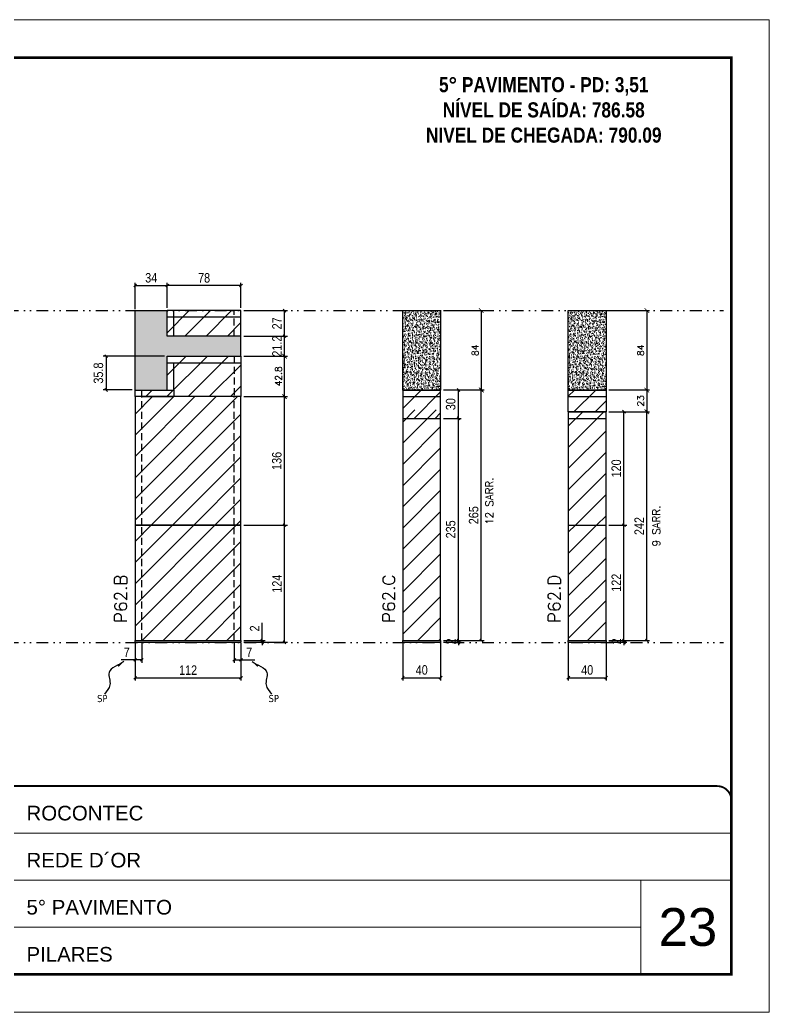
# Model space of a CAD drawing. Extents: x 28748 to 35002, y 14885 to 43501.
# Drawn here: x 32624 to 33417, y 36708 to 37758 of the extents above; entities that cross this region are included whole.
import ezdxf

# ---------------------------------------------------------------- set-up
doc = ezdxf.new("R2010")
doc.units = 0
for name, pattern in [('CONTINUO', [0]), ('DASHED', [0.75, 0.5, -0.25]), ('DIVIDE2', [0.625, 0.25, -0.125, 0, -0.125, 0, -0.125]), ('HIDDEN', [0.375, 0.25, -0.125])]:
    doc.linetypes.add(name, pattern=pattern)
for name, color, linetype, lineweight in [('CARIMBO', 255, 'Continuous', 9), ('Folhas', 255, 'Continuous', 9), ('Hachura', 251, 'Continuous', 9), ('SARRAFO DE PRESSAO', 251, 'DASHED', 9), ('Texto Seção', 7, 'Continuous', 15)]:
    doc.layers.add(name, color=color, linetype=linetype, lineweight=lineweight)
for name, color, linetype in [('COTA', 241, 'Continuous'), ('NOMENCLATURA', 7, 'Continuous'), ('Nível', 160, 'Continuous'), ('Painéis', 200, 'Continuous'), ('SARR_2.2x7', 40, 'Continuous'), ('Sarrafo de Pressão', 42, 'HIDDEN'), ('texto', 7, 'Continuous')]:
    doc.layers.add(name, color=color, linetype=linetype)
doc.styles.add('ARIAL', font='arial.ttf')
doc.styles.add('COTA TECNICA', font='techl___.ttf', dxfattribs={"height": 10})
doc.styles.add('COTA TECNICA-50', font='techl___.ttf', dxfattribs={"height": 10})
doc.styles.add('REGUA-120', font='ROMANS.shx', dxfattribs={"height": 15})
doc.styles.add('ROMANC', font='techb___.ttf', dxfattribs={"height": 2.5})
doc.styles.add('ROMANS', font='romans.shx')
doc.styles.get("Standard").update_dxf_attribs({"font": 'arial.ttf'})
doc.dimstyles.new('COTA PAINEL-50', dxfattribs={"dimtxt": 10, "dimasz": 3, "dimexe": 3, "dimexo": 3, "dimgap": 3, "dimtad": 1, "dimdec": 1, "dimzin": 12, "dimdsep": 46, "dimtxsty": 'COTA TECNICA-50', "dimblk1": 'OBLIQUE', "dimblk2": 'OBLIQUE', "dimsah": 1, "dimcen": 0.9, "dimclrd": 4, "dimclre": 4, "dimclrt": 240, "dimadec": 1, "dimazin": 3, "dimtfac": 1, "dimtdec": 1, "dimtmove": 0, "dimatfit": 3, "dimfxl": 1, "dimtolj": 1, "dimtzin": 12, "dimarcsym": 0})
doc.dimstyles.new('Cota Paínel', dxfattribs={"dimtxt": 7, "dimasz": 5, "dimexe": 3, "dimexo": 3, "dimgap": 3, "dimtad": 1, "dimdec": 1, "dimzin": 12, "dimdsep": 46, "dimtxsty": 'ROMANS', "dimblk": 'ARCHTICK', "dimcen": 0, "dimclrd": 4, "dimclre": 4, "dimclrt": 1, "dimadec": 1, "dimazin": 3, "dimtfac": 1, "dimtdec": 1, "dimtmove": 0, "dimatfit": 3, "dimldrblk": 'OBLIQUE', "dimfxl": 1, "dimtolj": 1, "dimtzin": 12, "dimarcsym": 0})
doc.dimstyles.new('PAINEL', dxfattribs={"dimtxt": 10, "dimasz": 3, "dimexe": 3, "dimexo": 3, "dimgap": 3, "dimtad": 1, "dimdec": 1, "dimzin": 12, "dimdsep": 46, "dimtxsty": 'COTA TECNICA', "dimblk1": 'OBLIQUE', "dimblk2": 'OBLIQUE', "dimsah": 1, "dimcen": 0.9, "dimclrd": 4, "dimclre": 4, "dimclrt": 240, "dimadec": 1, "dimazin": 3, "dimtfac": 1, "dimtdec": 1, "dimtmove": 0, "dimatfit": 3, "dimfxl": 1, "dimtolj": 1, "dimtzin": 12, "dimarcsym": 0})
doc.dimstyles.get("Standard").update_dxf_attribs({"dimtxt": 0.18, "dimasz": 0.18, "dimexe": 0.18, "dimexo": 0.0625, "dimgap": 0.09, "dimtad": 0, "dimtih": 1, "dimtoh": 1, "dimdec": 4, "dimzin": 0, "dimdsep": 46, "dimtxsty": 'Standard', "dimcen": 0.09, "dimadec": 0, "dimazin": 0, "dimtfac": 1, "dimtdec": 4, "dimtofl": 0, "dimtmove": 0, "dimatfit": 3, "dimfxl": 1, "dimtolj": 1, "dimtzin": 0, "dimarcsym": 0})
pattern_1 = [(45, (-100281.091, 8260.539), (-11.2253202, 11.2253202), [])]

# ---------------------------------------------------------------- blocks, each defined once
blk = doc.blocks.new('9999999999')
at = {"color": 30, "linetype": 'CONTINUO'}
for p, q in [((98564.6, 34379.6), (99584, 34379.6)), ((98564.6, 34329.8), (99488, 34329.8)), ((99584, 34329.8), (99488, 34329.8)), ((99488, 34329.8), (99488, 34230.2)), ((98564.6, 34280), (99488, 34280))]:
    blk.add_line(p, q, dxfattribs=at)
at = {"color": 30, "linetype": 'CONTINUO', "const_width": 2}
blk.add_lwpolyline([(99584, 34230.2), (99584, 34414.4, 0.414214), (99569, 34429.4), (98229, 34429.4, 0.414214), (98214, 34414.4), (98214, 34245.2, 0.414214), (98229, 34230.2), (99584, 34230.2)], format="xyb", dxfattribs=at)
at = {"layer": 'Folhas'}
blk.add_lwpolyline([(98139, 34190.2), (99624, 34190.2), (99624, 35240.2), (98139, 35240.2)], close=True, dxfattribs=at)
at = {"layer": 'Folhas', "color": 30, "const_width": 3}
blk.add_lwpolyline([(98214, 34230.2), (99584, 34230.2), (99584, 35200.2), (98214, 35200.2)], close=True, dxfattribs=at)
at = {"color": 7, "linetype": 'Continuous', "ltscale": 5, "style": 'ARIAL'}
for s, height, p in [('ROCONTEC', 15.48, (98837.7, 34393.1)), ('REDE D´OR', 15.48, (98837.7, 34343.3)), ('5° PAVIMENTO', 15.483, (98837.7, 34293.5)), ('PILARES', 15.48, (98837.7, 34243.7))]:
    blk.add_text(s, height=height, dxfattribs=at).set_placement(p)
blk = doc.blocks.new('_Oblique')
at = {"color": 0, "linetype": 'ByBlock', "lineweight": -2}
blk.add_line((-0.5, -0.5), (0.5, 0.5), dxfattribs=at)
blk = doc.blocks.new('*D488')
at = {"layer": 'COTA', "color": 4, "lineweight": -2, "transparency": 16777216}
for p, q in [((33029, 37098.2), (33029, 37058.8)), ((33069, 37098.2), (33069, 37058.8)), ((33029, 37061.8), (33069, 37061.8))]:
    blk.add_line(p, q, dxfattribs=at)
at = {"layer": 'Defpoints', "color": 0, "transparency": 16777216}
for p in [(33029, 37101.2), (33069, 37101.2), (33069, 37061.8)]:
    blk.add_point(p, dxfattribs=at)
at = {"layer": 'COTA', "color": 4, "lineweight": -2, "transparency": 16777216, "xscale": 3, "yscale": 3, "zscale": 3, "rotation": 180}
blk.add_blockref('_Oblique', (33029, 37061.8), dxfattribs=at)
at = {"layer": 'COTA', "color": 4, "lineweight": -2, "transparency": 16777216, "xscale": 3, "yscale": 3, "zscale": 3}
blk.add_blockref('_Oblique', (33069, 37061.8), dxfattribs=at)
at = {"layer": 'COTA', "color": 240, "transparency": 16777216, "insert": (33049, 37069.9), "char_height": 10, "attachment_point": 5, "style": 'COTA TECNICA'}
blk.add_mtext('\\A1;40', dxfattribs=at)
blk = doc.blocks.new('*D489')
at = {"layer": 'COTA', "color": 4, "lineweight": -2, "transparency": 16777216}
for p, q in [((33072, 37101.2), (33090.9, 37101.2)), ((33072, 37099.2), (33090.9, 37099.2)), ((33087.9, 37101.2), (33087.9, 37104.2)), ((33087.9, 37099.2), (33087.9, 37101.2)), ((33087.9, 37099.2), (33087.9, 37096.2))]:
    blk.add_line(p, q, dxfattribs=at)
at = {"layer": 'Defpoints', "color": 0, "transparency": 16777216}
for p in [(33069, 37101.2), (33069, 37099.2), (33087.9, 37101.2)]:
    blk.add_point(p, dxfattribs=at)
at = {"layer": 'COTA', "color": 4, "lineweight": -2, "transparency": 16777216, "xscale": 3, "yscale": 3, "zscale": 3}
for p, rotation in [((33087.9, 37101.2), 270), ((33087.9, 37099.2), 90)]:
    blk.add_blockref('_Oblique', p, dxfattribs=dict(at, rotation=rotation))
at = {"layer": 'COTA', "color": 240, "transparency": 16777216, "insert": (33079.9, 37100.2), "char_height": 10, "attachment_point": 5, "rotation": 90, "style": 'COTA TECNICA-50'}
blk.add_mtext('\\A1;2', dxfattribs=at)
blk = doc.blocks.new('*D1631')
at = {"layer": 'COTA', "color": 4, "linetype": 'ByBlock', "lineweight": -2, "transparency": 16777216}
for p, q in [((33072, 37366.2), (33115.1, 37366.2)), ((33112.1, 37101.2), (33112.1, 37366.2)), ((33072, 37101.2), (33115.1, 37101.2))]:
    blk.add_line(p, q, dxfattribs=at)
at = {"layer": 'Defpoints', "color": 0, "linetype": 'ByBlock', "transparency": 16777216}
for p in [(33069, 37366.2), (33112.1, 37366.2), (33069, 37101.2)]:
    blk.add_point(p, dxfattribs=at)
at = {"layer": 'COTA', "color": 4, "linetype": 'ByBlock', "lineweight": -2, "transparency": 16777216, "xscale": 3, "yscale": 3, "zscale": 3}
for p, rotation in [((33112.1, 37366.2), 90), ((33112.1, 37101.2), 270)]:
    blk.add_blockref('_Oblique', p, dxfattribs=dict(at, rotation=rotation))
at = {"layer": 'COTA', "color": 240, "linetype": 'ByBlock', "transparency": 16777216, "insert": (33104, 37233.7), "char_height": 10, "attachment_point": 5, "rotation": 90, "style": 'COTA TECNICA'}
blk.add_mtext('\\A1;265', dxfattribs=at)
blk = doc.blocks.new('*D496')
at = {"layer": 'COTA', "color": 4, "lineweight": -2, "transparency": 16777216}
for p, q in [((33204.2, 37098.2), (33204.2, 37058.8)), ((33244.2, 37098.2), (33244.2, 37058.8)), ((33204.2, 37061.8), (33244.2, 37061.8))]:
    blk.add_line(p, q, dxfattribs=at)
at = {"layer": 'Defpoints', "color": 0, "transparency": 16777216}
for p in [(33204.2, 37101.2), (33244.2, 37101.2), (33244.2, 37061.8)]:
    blk.add_point(p, dxfattribs=at)
at = {"layer": 'COTA', "color": 4, "lineweight": -2, "transparency": 16777216, "xscale": 3, "yscale": 3, "zscale": 3, "rotation": 180}
blk.add_blockref('_Oblique', (33204.2, 37061.8), dxfattribs=at)
at = {"layer": 'COTA', "color": 4, "lineweight": -2, "transparency": 16777216, "xscale": 3, "yscale": 3, "zscale": 3}
blk.add_blockref('_Oblique', (33244.2, 37061.8), dxfattribs=at)
at = {"layer": 'COTA', "color": 240, "transparency": 16777216, "insert": (33224.2, 37069.9), "char_height": 10, "attachment_point": 5, "style": 'COTA TECNICA'}
blk.add_mtext('\\A1;40', dxfattribs=at)
blk = doc.blocks.new('*D497')
at = {"layer": 'COTA', "color": 4, "lineweight": -2, "transparency": 16777216}
for p, q in [((33247.2, 37101.2), (33266.1, 37101.2)), ((33247.2, 37099.2), (33266.1, 37099.2)), ((33263.1, 37101.2), (33263.1, 37104.2)), ((33263.1, 37099.2), (33263.1, 37101.2)), ((33263.1, 37099.2), (33263.1, 37096.2))]:
    blk.add_line(p, q, dxfattribs=at)
at = {"layer": 'Defpoints', "color": 0, "transparency": 16777216}
for p in [(33244.2, 37101.2), (33244.2, 37099.2), (33263.1, 37101.2)]:
    blk.add_point(p, dxfattribs=at)
at = {"layer": 'COTA', "color": 4, "lineweight": -2, "transparency": 16777216, "xscale": 3, "yscale": 3, "zscale": 3}
for p, rotation in [((33263.1, 37101.2), 270), ((33263.1, 37099.2), 90)]:
    blk.add_blockref('_Oblique', p, dxfattribs=dict(at, rotation=rotation))
at = {"layer": 'COTA', "color": 240, "transparency": 16777216, "insert": (33255.1, 37100.2), "char_height": 10, "attachment_point": 5, "rotation": 90, "style": 'COTA TECNICA-50'}
blk.add_mtext('\\A1;2', dxfattribs=at)
blk = doc.blocks.new('*D1633')
at = {"layer": 'COTA', "color": 4, "linetype": 'ByBlock', "lineweight": -2, "transparency": 16777216}
for p, q in [((33247.2, 37343.2), (33290.3, 37343.2)), ((33287.3, 37101.2), (33287.3, 37343.2)), ((33247.2, 37101.2), (33290.3, 37101.2))]:
    blk.add_line(p, q, dxfattribs=at)
at = {"layer": 'Defpoints', "color": 0, "linetype": 'ByBlock', "transparency": 16777216}
for p in [(33244.2, 37343.2), (33287.3, 37343.2), (33244.2, 37101.2)]:
    blk.add_point(p, dxfattribs=at)
at = {"layer": 'COTA', "color": 4, "linetype": 'ByBlock', "lineweight": -2, "transparency": 16777216, "xscale": 3, "yscale": 3, "zscale": 3}
for p, rotation in [((33287.3, 37343.2), 90), ((33287.3, 37101.2), 270)]:
    blk.add_blockref('_Oblique', p, dxfattribs=dict(at, rotation=rotation))
at = {"layer": 'COTA', "color": 240, "linetype": 'ByBlock', "transparency": 16777216, "insert": (33279.2, 37222.2), "char_height": 10, "attachment_point": 5, "rotation": 90, "style": 'COTA TECNICA'}
blk.add_mtext('\\A1;242', dxfattribs=at)
blk = doc.blocks.new('*D498')
at = {"layer": 'COTA', "color": 4, "lineweight": -2, "transparency": 16777216}
for p, q in [((32745.6, 37098.2), (32745.6, 37058.7)), ((32857.6, 37098.2), (32857.6, 37058.7)), ((32745.6, 37061.7), (32857.6, 37061.7))]:
    blk.add_line(p, q, dxfattribs=at)
at = {"layer": 'Defpoints', "color": 0, "transparency": 16777216}
for p in [(32745.6, 37101.2), (32857.6, 37101.2), (32857.6, 37061.7)]:
    blk.add_point(p, dxfattribs=at)
at = {"layer": 'COTA', "color": 4, "lineweight": -2, "transparency": 16777216, "xscale": 3, "yscale": 3, "zscale": 3, "rotation": 180}
blk.add_blockref('_Oblique', (32745.6, 37061.7), dxfattribs=at)
at = {"layer": 'COTA', "color": 4, "lineweight": -2, "transparency": 16777216, "xscale": 3, "yscale": 3, "zscale": 3}
blk.add_blockref('_Oblique', (32857.6, 37061.7), dxfattribs=at)
at = {"layer": 'COTA', "color": 240, "transparency": 16777216, "insert": (32801.6, 37069.8), "char_height": 10, "attachment_point": 5, "style": 'COTA TECNICA'}
blk.add_mtext('\\A1;112', dxfattribs=at)
blk = doc.blocks.new('*D512')
at = {"layer": 'COTA', "color": 4, "lineweight": -2, "transparency": 16777216}
for p, q in [((32752.6, 37098.2), (32752.6, 37077.6)), ((32745.6, 37096.2), (32745.6, 37077.6)), ((32745.6, 37080.6), (32730.8, 37080.6)), ((32752.6, 37080.6), (32745.6, 37080.6))]:
    blk.add_line(p, q, dxfattribs=at)
at = {"layer": 'Defpoints', "color": 0, "transparency": 16777216}
for p in [(32745.6, 37099.2), (32752.6, 37101.2), (32745.6, 37080.6)]:
    blk.add_point(p, dxfattribs=at)
at = {"layer": 'COTA', "color": 4, "lineweight": -2, "transparency": 16777216, "xscale": 3, "yscale": 3, "zscale": 3, "rotation": 180}
blk.add_blockref('_Oblique', (32745.6, 37080.6), dxfattribs=at)
at = {"layer": 'COTA', "color": 4, "lineweight": -2, "transparency": 16777216, "xscale": 3, "yscale": 3, "zscale": 3}
blk.add_blockref('_Oblique', (32752.6, 37080.6), dxfattribs=at)
at = {"layer": 'COTA', "color": 240, "transparency": 16777216, "insert": (32736.7, 37088.7), "char_height": 10, "attachment_point": 5, "style": 'COTA TECNICA-50'}
blk.add_mtext('\\A1;7', dxfattribs=at)
blk = doc.blocks.new('*D513')
at = {"layer": 'COTA', "color": 4, "lineweight": -2, "transparency": 16777216}
for p, q in [((32850.6, 37098.2), (32850.6, 37077.6)), ((32857.6, 37096.2), (32857.6, 37077.6)), ((32850.6, 37080.6), (32857.6, 37080.6)), ((32857.6, 37080.6), (32872.3, 37080.6))]:
    blk.add_line(p, q, dxfattribs=at)
at = {"layer": 'Defpoints', "color": 0, "transparency": 16777216}
for p in [(32850.6, 37101.2), (32857.6, 37099.2), (32857.6, 37080.6)]:
    blk.add_point(p, dxfattribs=at)
at = {"layer": 'COTA', "color": 4, "lineweight": -2, "transparency": 16777216, "xscale": 3, "yscale": 3, "zscale": 3, "rotation": 180}
blk.add_blockref('_Oblique', (32850.6, 37080.6), dxfattribs=at)
at = {"layer": 'COTA', "color": 4, "lineweight": -2, "transparency": 16777216, "xscale": 3, "yscale": 3, "zscale": 3}
blk.add_blockref('_Oblique', (32857.6, 37080.6), dxfattribs=at)
at = {"layer": 'COTA', "color": 240, "transparency": 16777216, "insert": (32866.4, 37088.7), "char_height": 10, "attachment_point": 5, "style": 'COTA TECNICA-50'}
blk.add_mtext('\\A1;7', dxfattribs=at)
blk = doc.blocks.new('*D514')
at = {"layer": 'COTA', "color": 4, "lineweight": -2, "transparency": 16777216}
for p, q in [((32860.6, 37223.2), (32906.8, 37223.2)), ((32903.8, 37099.2), (32903.8, 37223.2)), ((32860.6, 37099.2), (32906.8, 37099.2))]:
    blk.add_line(p, q, dxfattribs=at)
at = {"layer": 'Defpoints', "color": 0, "transparency": 16777216}
for p in [(32857.6, 37223.2), (32903.8, 37223.2), (32857.6, 37099.2)]:
    blk.add_point(p, dxfattribs=at)
at = {"layer": 'COTA', "color": 4, "lineweight": -2, "transparency": 16777216, "xscale": 3, "yscale": 3, "zscale": 3}
for p, rotation in [((32903.8, 37223.2), 90), ((32903.8, 37099.2), 270)]:
    blk.add_blockref('_Oblique', p, dxfattribs=dict(at, rotation=rotation))
at = {"layer": 'COTA', "color": 240, "transparency": 16777216, "insert": (32895.7, 37161.2), "char_height": 10, "attachment_point": 5, "rotation": 90, "style": 'COTA TECNICA-50'}
blk.add_mtext('\\A1;124', dxfattribs=at)
blk = doc.blocks.new('*D515')
at = {"layer": 'COTA', "color": 4, "lineweight": -2, "transparency": 16777216}
for p, q in [((32880.1, 37101.2), (32880.1, 37120)), ((32860.6, 37101.2), (32883.1, 37101.2)), ((32860.6, 37099.2), (32883.1, 37099.2)), ((32880.1, 37099.2), (32880.1, 37101.2)), ((32880.1, 37099.2), (32880.1, 37096.2))]:
    blk.add_line(p, q, dxfattribs=at)
at = {"layer": 'Defpoints', "color": 0, "transparency": 16777216}
for p in [(32857.6, 37101.2), (32857.6, 37099.2), (32880.1, 37099.2)]:
    blk.add_point(p, dxfattribs=at)
at = {"layer": 'COTA', "color": 4, "lineweight": -2, "transparency": 16777216, "xscale": 3, "yscale": 3, "zscale": 3}
for p, rotation in [((32880.1, 37101.2), 270), ((32880.1, 37099.2), 90)]:
    blk.add_blockref('_Oblique', p, dxfattribs=dict(at, rotation=rotation))
at = {"layer": 'COTA', "color": 240, "transparency": 16777216, "insert": (32872.1, 37113.9), "char_height": 10, "attachment_point": 5, "rotation": 90, "style": 'COTA TECNICA-50'}
blk.add_mtext('\\A1;2', dxfattribs=at)
blk = doc.blocks.new('*D1644')
at = {"layer": 'COTA', "color": 4, "linetype": 'ByBlock', "lineweight": -2, "transparency": 16777216}
for p, q in [((32860.6, 37359.2), (32906.8, 37359.2)), ((32903.8, 37223.2), (32903.8, 37359.2)), ((32860.6, 37223.2), (32906.8, 37223.2))]:
    blk.add_line(p, q, dxfattribs=at)
at = {"layer": 'Defpoints', "color": 0, "linetype": 'ByBlock', "transparency": 16777216}
for p in [(32857.6, 37359.2), (32903.8, 37359.2), (32857.6, 37223.2)]:
    blk.add_point(p, dxfattribs=at)
at = {"layer": 'COTA', "color": 4, "linetype": 'ByBlock', "lineweight": -2, "transparency": 16777216, "xscale": 3, "yscale": 3, "zscale": 3}
for p, rotation in [((32903.8, 37359.2), 90), ((32903.8, 37223.2), 270)]:
    blk.add_blockref('_Oblique', p, dxfattribs=dict(at, rotation=rotation))
at = {"layer": 'COTA', "color": 240, "linetype": 'ByBlock', "transparency": 16777216, "insert": (32895.6, 37291.2), "char_height": 10, "attachment_point": 5, "rotation": 90, "style": 'COTA TECNICA'}
blk.add_mtext('\\A1;136', dxfattribs=at)
blk = doc.blocks.new('*D1646')
at = {"layer": 'COTA', "color": 4, "linetype": 'ByBlock', "lineweight": -2, "transparency": 16777216}
for p, q in [((33072, 37336.2), (33090.9, 37336.2)), ((33087.9, 37101.2), (33087.9, 37336.2)), ((33072, 37101.2), (33090.9, 37101.2))]:
    blk.add_line(p, q, dxfattribs=at)
at = {"layer": 'Defpoints', "color": 0, "linetype": 'ByBlock', "transparency": 16777216}
for p in [(33069, 37336.2), (33087.9, 37336.2), (33069, 37101.2)]:
    blk.add_point(p, dxfattribs=at)
at = {"layer": 'COTA', "color": 4, "linetype": 'ByBlock', "lineweight": -2, "transparency": 16777216, "xscale": 3, "yscale": 3, "zscale": 3}
for p, rotation in [((33087.9, 37336.2), 90), ((33087.9, 37101.2), 270)]:
    blk.add_blockref('_Oblique', p, dxfattribs=dict(at, rotation=rotation))
at = {"layer": 'COTA', "color": 240, "linetype": 'ByBlock', "transparency": 16777216, "insert": (33079.7, 37218.7), "char_height": 10, "attachment_point": 5, "rotation": 90, "style": 'COTA TECNICA'}
blk.add_mtext('\\A1;235', dxfattribs=at)
blk = doc.blocks.new('*D1647')
at = {"layer": 'COTA', "color": 4, "linetype": 'ByBlock', "lineweight": -2, "transparency": 16777216}
for p, q in [((33072, 37366.2), (33090.9, 37366.2)), ((33087.9, 37336.2), (33087.9, 37366.2)), ((33072, 37336.2), (33090.9, 37336.2))]:
    blk.add_line(p, q, dxfattribs=at)
at = {"layer": 'Defpoints', "color": 0, "linetype": 'ByBlock', "transparency": 16777216}
for p in [(33069, 37366.2), (33087.9, 37366.2), (33069, 37336.2)]:
    blk.add_point(p, dxfattribs=at)
at = {"layer": 'COTA', "color": 4, "linetype": 'ByBlock', "lineweight": -2, "transparency": 16777216, "xscale": 3, "yscale": 3, "zscale": 3}
for p, rotation in [((33087.9, 37366.2), 90), ((33087.9, 37336.2), 270)]:
    blk.add_blockref('_Oblique', p, dxfattribs=dict(at, rotation=rotation))
at = {"layer": 'COTA', "color": 240, "linetype": 'ByBlock', "transparency": 16777216, "insert": (33079.7, 37351.2), "char_height": 10, "attachment_point": 5, "rotation": 90, "style": 'COTA TECNICA'}
blk.add_mtext('\\A1;30', dxfattribs=at)
blk = doc.blocks.new('*D1648')
at = {"layer": 'COTA', "color": 4, "linetype": 'ByBlock', "lineweight": -2, "transparency": 16777216}
for p, q in [((33247.2, 37223.2), (33266.1, 37223.2)), ((33263.1, 37101.2), (33263.1, 37223.2)), ((33247.2, 37101.2), (33266.1, 37101.2))]:
    blk.add_line(p, q, dxfattribs=at)
at = {"layer": 'Defpoints', "color": 0, "linetype": 'ByBlock', "transparency": 16777216}
for p in [(33244.2, 37223.2), (33263.1, 37223.2), (33244.2, 37101.2)]:
    blk.add_point(p, dxfattribs=at)
at = {"layer": 'COTA', "color": 4, "linetype": 'ByBlock', "lineweight": -2, "transparency": 16777216, "xscale": 3, "yscale": 3, "zscale": 3}
for p, rotation in [((33263.1, 37223.2), 90), ((33263.1, 37101.2), 270)]:
    blk.add_blockref('_Oblique', p, dxfattribs=dict(at, rotation=rotation))
at = {"layer": 'COTA', "color": 240, "linetype": 'ByBlock', "transparency": 16777216, "insert": (33255, 37162.2), "char_height": 10, "attachment_point": 5, "rotation": 90, "style": 'COTA TECNICA'}
blk.add_mtext('\\A1;122', dxfattribs=at)
blk = doc.blocks.new('*D1649')
at = {"layer": 'COTA', "color": 4, "linetype": 'ByBlock', "lineweight": -2, "transparency": 16777216}
for p, q in [((33247.2, 37343.2), (33266.1, 37343.2)), ((33263.1, 37223.2), (33263.1, 37343.2)), ((33247.2, 37223.2), (33266.1, 37223.2))]:
    blk.add_line(p, q, dxfattribs=at)
at = {"layer": 'Defpoints', "color": 0, "linetype": 'ByBlock', "transparency": 16777216}
for p in [(33244.2, 37343.2), (33263.1, 37343.2), (33244.2, 37223.2)]:
    blk.add_point(p, dxfattribs=at)
at = {"layer": 'COTA', "color": 4, "linetype": 'ByBlock', "lineweight": -2, "transparency": 16777216, "xscale": 3, "yscale": 3, "zscale": 3}
for p, rotation in [((33263.1, 37343.2), 90), ((33263.1, 37223.2), 270)]:
    blk.add_blockref('_Oblique', p, dxfattribs=dict(at, rotation=rotation))
at = {"layer": 'COTA', "color": 240, "linetype": 'ByBlock', "transparency": 16777216, "insert": (33255, 37283.2), "char_height": 10, "attachment_point": 5, "rotation": 90, "style": 'COTA TECNICA'}
blk.add_mtext('\\A1;120', dxfattribs=at)
blk = doc.blocks.new('_ArchTick')
at = {"color": 0, "linetype": 'ByBlock', "const_width": 0.15}
blk.add_lwpolyline([(-0.5, -0.5), (0.5, 0.5)], dxfattribs=at)
blk = doc.blocks.new('*D516')
at = {"layer": 'COTA', "color": 4, "lineweight": -2, "transparency": 16777216}
for p, q in [((33247.2, 37366.2), (33290.3, 37366.2)), ((33287.3, 37366.2), (33287.3, 37343.2)), ((33247.2, 37343.2), (33290.3, 37343.2))]:
    blk.add_line(p, q, dxfattribs=at)
at = {"layer": 'Defpoints', "color": 0, "transparency": 16777216}
for p in [(33244.2, 37366.2), (33244.2, 37343.2), (33287.3, 37343.2)]:
    blk.add_point(p, dxfattribs=at)
at = {"layer": 'COTA', "color": 4, "lineweight": -2, "transparency": 16777216, "xscale": 5, "yscale": 5, "zscale": 5}
for p, rotation in [((33287.3, 37366.2), 90), ((33287.3, 37343.2), 270)]:
    blk.add_blockref('_ArchTick', p, dxfattribs=dict(at, rotation=rotation))
at = {"layer": 'COTA', "color": 1, "transparency": 16777216, "insert": (33280.8, 37354.7), "char_height": 7, "attachment_point": 5, "rotation": 90, "style": 'ROMANS'}
blk.add_mtext('\\A1;23', dxfattribs=at)
blk = doc.blocks.new('*D1650')
at = {"layer": 'COTA', "color": 4, "lineweight": -2, "transparency": 16777216}
for p, q in [((33072, 37450.2), (33115.1, 37450.2)), ((33112.1, 37450.2), (33112.1, 37366.2)), ((33072, 37366.2), (33115.1, 37366.2))]:
    blk.add_line(p, q, dxfattribs=at)
at = {"layer": 'Defpoints', "color": 0, "transparency": 16777216}
for p in [(33069, 37450.2), (33069, 37366.2), (33112.1, 37366.2)]:
    blk.add_point(p, dxfattribs=at)
at = {"layer": 'COTA', "color": 4, "lineweight": -2, "transparency": 16777216, "xscale": 5, "yscale": 5, "zscale": 5}
for p, rotation in [((33112.1, 37450.2), 90), ((33112.1, 37366.2), 270)]:
    blk.add_blockref('_ArchTick', p, dxfattribs=dict(at, rotation=rotation))
at = {"layer": 'COTA', "color": 1, "transparency": 16777216, "insert": (33105.6, 37408.2), "char_height": 7, "attachment_point": 5, "rotation": 90, "style": 'ROMANS'}
blk.add_mtext('\\A1;84', dxfattribs=at)
blk = doc.blocks.new('*D518')
at = {"layer": 'COTA', "color": 4, "lineweight": -2, "transparency": 16777216}
for p, q in [((32860.6, 37402), (32906.8, 37402)), ((32903.8, 37359.2), (32903.8, 37402)), ((32860.6, 37359.2), (32906.8, 37359.2))]:
    blk.add_line(p, q, dxfattribs=at)
at = {"layer": 'Defpoints', "color": 0, "transparency": 16777216}
for p in [(32857.6, 37402), (32903.8, 37402), (32857.6, 37359.2)]:
    blk.add_point(p, dxfattribs=at)
at = {"layer": 'COTA', "color": 4, "lineweight": -2, "transparency": 16777216, "xscale": 5, "yscale": 5, "zscale": 5}
for p, rotation in [((32903.8, 37402), 90), ((32903.8, 37359.2), 270)]:
    blk.add_blockref('_ArchTick', p, dxfattribs=dict(at, rotation=rotation))
at = {"layer": 'COTA', "color": 1, "transparency": 16777216, "insert": (32897.3, 37380.6), "char_height": 7, "attachment_point": 5, "rotation": 90, "style": 'ROMANS'}
blk.add_mtext('\\A1;42.8', dxfattribs=at)
blk = doc.blocks.new('*D2135')
at = {"layer": 'COTA', "color": 4, "lineweight": -2, "transparency": 16777216}
for p, q in [((32860.6, 37423.2), (32906.8, 37423.2)), ((32903.8, 37402), (32903.8, 37423.2)), ((32860.6, 37402), (32906.8, 37402))]:
    blk.add_line(p, q, dxfattribs=at)
at = {"layer": 'Defpoints', "color": 0, "transparency": 16777216}
for p in [(32857.6, 37423.2), (32903.8, 37423.2), (32857.6, 37402)]:
    blk.add_point(p, dxfattribs=at)
at = {"layer": 'COTA', "color": 4, "lineweight": -2, "transparency": 16777216, "xscale": 3, "yscale": 3, "zscale": 3}
for p, rotation in [((32903.8, 37423.2), 90), ((32903.8, 37402), 270)]:
    blk.add_blockref('_Oblique', p, dxfattribs=dict(at, rotation=rotation))
at = {"layer": 'COTA', "color": 240, "transparency": 16777216, "insert": (32895.7, 37412.6), "char_height": 10, "attachment_point": 5, "rotation": 90, "style": 'COTA TECNICA-50'}
blk.add_mtext('\\A1;21.2', dxfattribs=at)
blk = doc.blocks.new('*D2136')
at = {"layer": 'COTA', "color": 4, "lineweight": -2, "transparency": 16777216}
for p, q in [((32776.6, 37402), (32711.9, 37402)), ((32714.9, 37402), (32714.9, 37366.2)), ((32742.6, 37366.2), (32711.9, 37366.2))]:
    blk.add_line(p, q, dxfattribs=at)
at = {"layer": 'Defpoints', "color": 0, "transparency": 16777216}
for p in [(32779.6, 37402), (32714.9, 37366.2), (32745.6, 37366.2)]:
    blk.add_point(p, dxfattribs=at)
at = {"layer": 'COTA', "color": 4, "lineweight": -2, "transparency": 16777216, "xscale": 3, "yscale": 3, "zscale": 3}
for p, rotation in [((32714.9, 37402), 90), ((32714.9, 37366.2), 270)]:
    blk.add_blockref('_Oblique', p, dxfattribs=dict(at, rotation=rotation))
at = {"layer": 'COTA', "color": 240, "transparency": 16777216, "insert": (32706.7, 37384.1), "char_height": 10, "attachment_point": 5, "rotation": 90, "style": 'COTA TECNICA-50'}
blk.add_mtext('\\A1;35.8', dxfattribs=at)
blk = doc.blocks.new('*D2137')
at = {"layer": 'COTA', "color": 4, "lineweight": -2, "transparency": 16777216}
for p, q in [((32745.6, 37451.7), (32745.6, 37479.7)), ((32745.6, 37476.7), (32779.6, 37476.7)), ((32779.6, 37453.2), (32779.6, 37479.7))]:
    blk.add_line(p, q, dxfattribs=at)
at = {"layer": 'Defpoints', "color": 0, "transparency": 16777216}
for p in [(32779.6, 37476.7), (32745.6, 37448.7), (32779.6, 37450.2)]:
    blk.add_point(p, dxfattribs=at)
at = {"layer": 'COTA', "color": 4, "lineweight": -2, "transparency": 16777216, "xscale": 3, "yscale": 3, "zscale": 3, "rotation": 180}
blk.add_blockref('_Oblique', (32745.6, 37476.7), dxfattribs=at)
at = {"layer": 'COTA', "color": 4, "lineweight": -2, "transparency": 16777216, "xscale": 3, "yscale": 3, "zscale": 3}
blk.add_blockref('_Oblique', (32779.6, 37476.7), dxfattribs=at)
at = {"layer": 'COTA', "color": 240, "transparency": 16777216, "insert": (32762.6, 37484.9), "char_height": 10, "attachment_point": 5, "style": 'COTA TECNICA-50'}
blk.add_mtext('\\A1;34', dxfattribs=at)
blk = doc.blocks.new('*D2138')
at = {"layer": 'COTA', "color": 4, "lineweight": -2, "transparency": 16777216}
for p, q in [((33247.2, 37450.2), (33290.3, 37450.2)), ((33287.3, 37450.2), (33287.3, 37366.2)), ((33247.2, 37366.2), (33290.3, 37366.2))]:
    blk.add_line(p, q, dxfattribs=at)
at = {"layer": 'Defpoints', "color": 0, "transparency": 16777216}
for p in [(33244.2, 37450.2), (33244.2, 37366.2), (33287.3, 37366.2)]:
    blk.add_point(p, dxfattribs=at)
at = {"layer": 'COTA', "color": 4, "lineweight": -2, "transparency": 16777216, "xscale": 5, "yscale": 5, "zscale": 5}
for p, rotation in [((33287.3, 37450.2), 90), ((33287.3, 37366.2), 270)]:
    blk.add_blockref('_ArchTick', p, dxfattribs=dict(at, rotation=rotation))
at = {"layer": 'COTA', "color": 1, "transparency": 16777216, "insert": (33280.8, 37408.2), "char_height": 7, "attachment_point": 5, "rotation": 90, "style": 'ROMANS'}
blk.add_mtext('\\A1;84', dxfattribs=at)
blk = doc.blocks.new('*D2248')
at = {"layer": 'COTA', "color": 4, "lineweight": -2, "transparency": 16777216}
for p, q in [((32860.6, 37450.2), (32906.8, 37450.2)), ((32903.8, 37423.2), (32903.8, 37450.2)), ((32860.6, 37423.2), (32906.8, 37423.2))]:
    blk.add_line(p, q, dxfattribs=at)
at = {"layer": 'Defpoints', "color": 0, "transparency": 16777216}
for p in [(32857.6, 37450.2), (32903.8, 37450.2), (32857.6, 37423.2)]:
    blk.add_point(p, dxfattribs=at)
at = {"layer": 'COTA', "color": 4, "lineweight": -2, "transparency": 16777216, "xscale": 3, "yscale": 3, "zscale": 3}
for p, rotation in [((32903.8, 37450.2), 90), ((32903.8, 37423.2), 270)]:
    blk.add_blockref('_Oblique', p, dxfattribs=dict(at, rotation=rotation))
at = {"layer": 'COTA', "color": 240, "transparency": 16777216, "insert": (32895.7, 37436.7), "char_height": 10, "attachment_point": 5, "rotation": 90, "style": 'COTA TECNICA'}
blk.add_mtext('\\A1;27', dxfattribs=at)
blk = doc.blocks.new('*D2249')
at = {"layer": 'COTA', "color": 4, "lineweight": -2, "transparency": 16777216}
for p, q in [((32779.6, 37453.2), (32779.6, 37479.7)), ((32857.6, 37476.7), (32779.6, 37476.7)), ((32857.6, 37453.2), (32857.6, 37479.7))]:
    blk.add_line(p, q, dxfattribs=at)
at = {"layer": 'Defpoints', "color": 0, "transparency": 16777216}
for p in [(32779.6, 37476.7), (32779.6, 37450.2), (32857.6, 37450.2)]:
    blk.add_point(p, dxfattribs=at)
at = {"layer": 'COTA', "color": 4, "lineweight": -2, "transparency": 16777216, "xscale": 3, "yscale": 3, "zscale": 3, "rotation": 180}
blk.add_blockref('_Oblique', (32779.6, 37476.7), dxfattribs=at)
at = {"layer": 'COTA', "color": 4, "lineweight": -2, "transparency": 16777216, "xscale": 3, "yscale": 3, "zscale": 3}
blk.add_blockref('_Oblique', (32857.6, 37476.7), dxfattribs=at)
at = {"layer": 'COTA', "color": 240, "transparency": 16777216, "insert": (32818.6, 37484.8), "char_height": 10, "attachment_point": 5, "style": 'COTA TECNICA'}
blk.add_mtext('\\A1;78', dxfattribs=at)

msp = doc.modelspace()

# ---------------------------------------------------------------- hatches: boundary and pattern name
at = {"layer": 'COTA', "linetype": 'ByBlock'}
h = msp.add_hatch(dxfattribs=at)
h.set_pattern_fill('AR-CONC', color=256, scale=0.03)
h.paths.add_polyline_path([(32857.55, 37423.15), (32779.55, 37423.15), (32779.55, 37450.15), (32745.55, 37450.15), (32745.55, 37366.15), (32779.55, 37366.15), (32779.55, 37401.95), (32857.55, 37401.95)])
h = msp.add_hatch(dxfattribs=at)
h.set_pattern_fill('AR-CONC', color=256, scale=0.03)
h.set_pattern_definition([(50, (25799.3086, 30974.0097), (5.46554, -0.4781726), [0.5715, -6.2865]), (355, (25799.3086, 30974.01), (-1.0573026, 5.7317054), [0.4572, -5.0292175]), (100.451445, (25799.764, 30973.97), (4.4082374, 5.2535326), [0.4857003, -5.3427073]), (46.1842, (25799.3086, 30975.534), (8.132371, -1.26127), [0.85725, -9.42975]), (96.63556, (25799.986, 30975.429), (7.122124, 7.422784), [0.728551, -8.014068]), (351.18415, (25799.309, 30975.534), (7.122124, 7.422784), [0.685799, -7.543792]), (21, (25800.0706, 30975.1527), (4.5484317, -3.067956), [0.5715, -6.2865]), (326, (25800.0706, 30975.153), (1.854061, 5.525639), [0.4572, -5.0292]), (71.451445, (25800.4496, 30974.897), (6.4024926, 2.457683), [0.4857003, -5.342698]), (37.5, (25799.3086, 30974.0097), (0.0926581, 2.53665117), [0, -4.96824, 0, -5.1054, 0, -5.04825]), (7.5, (25799.3086, 30974.0097), (2.0045899, 3.00541724), [0, -2.91084, 0, -4.85394, 0, -1.92405]), (327.5, (25797.6093, 30974.0097), (4.06771786, -0.1718623), [0, -1.905, 0, -5.9436, 0, -7.8867]), (317.5, (25796.8473, 30974.0097), (4.4438754, 0.7627947), [0, -2.4765, 0, -3.94716, 0, -5.6007])])
h.paths.add_polyline_path([(33069.01, 37450.15), (33029.01, 37450.15), (33029.01, 37366.15), (33069.01, 37366.15)])
h = msp.add_hatch(dxfattribs=at)
h.set_pattern_fill('AR-CONC', color=256, scale=0.03)
h.set_pattern_definition([(50, (25974.4812, 30974.0097), (5.46554, -0.4781726), [0.5715, -6.2865]), (355, (25974.481, 30974.01), (-1.0573026, 5.7317054), [0.4572, -5.0292175]), (100.451445, (25974.9367, 30973.97), (4.4082374, 5.2535326), [0.4857003, -5.3427073]), (46.1842, (25974.481, 30975.534), (8.132371, -1.26127), [0.85725, -9.42975]), (96.63556, (25975.159, 30975.429), (7.122124, 7.422784), [0.728551, -8.014068]), (351.18415, (25974.481, 30975.534), (7.122124, 7.422784), [0.685799, -7.543792]), (21, (25975.2432, 30975.1527), (4.5484317, -3.067956), [0.5715, -6.2865]), (326, (25975.243, 30975.153), (1.854061, 5.525639), [0.4572, -5.0292]), (71.451445, (25975.622, 30974.897), (6.4024926, 2.457683), [0.4857003, -5.342698]), (37.5, (25974.4812, 30974.0097), (0.0926581, 2.53665117), [0, -4.96824, 0, -5.1054, 0, -5.04825]), (7.5, (25974.4812, 30974.0097), (2.0045899, 3.00541724), [0, -2.91084, 0, -4.85394, 0, -1.92405]), (327.5, (25972.782, 30974.0097), (4.06771786, -0.1718623), [0, -1.905, 0, -5.9436, 0, -7.8867]), (317.5, (25972.02, 30974.0097), (4.4438754, 0.7627947), [0, -2.4765, 0, -3.94716, 0, -5.6007])])
h.paths.add_polyline_path([(33244.18, 37450.15), (33204.18, 37450.15), (33204.18, 37366.15), (33244.18, 37366.15)])
at = {"layer": 'Hachura'}
h = msp.add_hatch(dxfattribs=at)
h.set_pattern_fill('ANSI31', color=256, scale=5)
h.paths.add_polyline_path([(32857.55, 37450.15), (32779.55, 37450.15), (32779.55, 37423.15), (32857.55, 37423.15)], flags=17)
h = msp.add_hatch(dxfattribs=at)
h.set_pattern_fill('ANSI31', color=256, scale=5)
h.paths.add_polyline_path([(32857.55, 37401.95), (32779.55, 37401.95), (32779.55, 37366.15), (32745.55, 37366.15), (32745.55, 37359.15), (32857.55, 37359.15)])
at = {"layer": 'Hachura', "linetype": 'ByBlock'}
h = msp.add_hatch(dxfattribs=at)
h.set_pattern_fill('ANSI31', color=256, scale=5)
h.set_pattern_definition(pattern_1)
h.paths.add_polyline_path([(32857.55, 37359.15), (32745.55, 37359.15), (32745.55, 37223.15), (32857.55, 37223.15)])
h = msp.add_hatch(dxfattribs=at)
h.set_pattern_fill('ANSI31', color=256, scale=5)
h.set_pattern_definition([(45, (-100281.091, 8252.539), (-11.2253202, 11.2253202), [])])
h.paths.add_polyline_path([(33029.01, 37366.15), (33029.01, 37336.15), (33069.01, 37336.15), (33069.01, 37366.15)])
h = msp.add_hatch(dxfattribs=at)
h.set_pattern_fill('ANSI31', color=256, scale=5)
h.set_pattern_definition([(45, (25799.309, 30965.01), (-11.22532, 11.22532), [])])
h.paths.add_polyline_path([(33244.18, 37343.15), (33244.18, 37366.15), (33204.18, 37366.15), (33204.18, 37343.15)])
h = msp.add_hatch(dxfattribs=at)
h.set_pattern_fill('ANSI31', color=256, scale=5)
h.set_pattern_definition(pattern_1)
h.paths.add_polyline_path([(33069.01, 37345.15), (33029.01, 37345.15), (33029.01, 37101.15), (33069.01, 37101.15)])
h = msp.add_hatch(dxfattribs=at)
h.set_pattern_fill('ANSI31', color=256, scale=5)
h.set_pattern_definition(pattern_1)
h.paths.add_polyline_path([(33244.18, 37343.15), (33204.18, 37343.15), (33204.18, 37223.15), (33244.18, 37223.15)])
h = msp.add_hatch(dxfattribs=at)
h.set_pattern_fill('ANSI31', color=256, scale=5)
h.set_pattern_definition(pattern_1)
h.paths.add_polyline_path([(32857.55, 37223.15), (32745.55, 37223.15), (32745.55, 37101.15), (32857.55, 37101.15)])
h = msp.add_hatch(dxfattribs=at)
h.set_pattern_fill('ANSI31', color=256, scale=5)
h.set_pattern_definition(pattern_1)
h.paths.add_polyline_path([(33244.18, 37223.15), (33204.18, 37223.15), (33204.18, 37101.15), (33244.18, 37101.15)])

# ---------------------------------------------------------------- linework, layer by layer
at = {"layer": 'COTA', "linetype": 'ByBlock'}
for p, q in [((32745.55, 37366.15), (32745.55, 37450.15)), ((32745.55, 37450.15), (32779.55, 37450.15)), ((32857.55, 37401.95), (32857.55, 37423.15))]:
    msp.add_line(p, q, dxfattribs=at)
for points in [[(33029.01, 37450.15), (33069.01, 37450.15), (33069.01, 37366.15), (33029.01, 37366.15)], [(33204.18, 37450.15), (33244.18, 37450.15), (33244.18, 37366.15), (33204.18, 37366.15)]]:
    msp.add_lwpolyline(points, close=True, dxfattribs=at)
at = {"layer": 'Nível', "color": 4, "linetype": 'DIVIDE2', "ltscale": 50}
for p, q in [((32358.07, 37450.15), (33368.41, 37450.15)), ((32358.07, 37099.15), (33368.41, 37099.15))]:
    msp.add_line(p, q, dxfattribs=at)
at = {"layer": 'Painéis'}
for p, q in [((32779.55, 37423.15), (32779.55, 37450.15)), ((32857.55, 37450.15), (32779.55, 37450.15)), ((32857.55, 37423.15), (32857.55, 37450.15)), ((32857.55, 37423.15), (32779.55, 37423.15)), ((32779.55, 37401.95), (32857.55, 37401.95)), ((32779.55, 37366.15), (32779.55, 37401.95)), ((32857.55, 37401.95), (32857.55, 37359.15)), ((32745.55, 37359.15), (32745.55, 37366.15)), ((32745.55, 37366.15), (32779.55, 37366.15)), ((33029.01, 37366.15), (33069.01, 37366.15)), ((33069.01, 37366.15), (33029.01, 37366.15)), ((33029.01, 37366.15), (33029.01, 37366.15)), ((33069.01, 37366.15), (33069.01, 37366.15)), ((33029.01, 37336.15), (33069.01, 37336.15)), ((33204.18, 37223.15), (33244.18, 37223.15))]:
    msp.add_line(p, q, dxfattribs=at)
for points in [[(32745.55, 37223.15), (32857.55, 37223.15), (32857.55, 37359.15), (32745.55, 37359.15)], [(33029.01, 37101.15), (33069.01, 37101.15), (33069.01, 37366.15), (33029.01, 37366.15)], [(33204.18, 37366.15), (33244.18, 37366.15), (33244.18, 37343.15), (33204.18, 37343.15)], [(33204.18, 37101.15), (33244.18, 37101.15), (33244.18, 37343.15), (33204.18, 37343.15)], [(33204.18, 37343.15), (33244.18, 37343.15), (33244.18, 37343.15), (33204.18, 37343.15)], [(32745.55, 37101.15), (32857.55, 37101.15), (32857.55, 37223.15), (32745.55, 37223.15)], [(32745.55, 37101.15), (32857.55, 37101.15), (32857.55, 37099.15), (32745.55, 37099.15)], [(33029.01, 37101.15), (33069.01, 37101.15), (33069.01, 37099.15), (33029.01, 37099.15)], [(33204.18, 37101.15), (33244.18, 37101.15), (33244.18, 37099.15), (33204.18, 37099.15)]]:
    msp.add_lwpolyline(points, close=True, dxfattribs=at)
at = {"layer": 'SARR_2.2x7'}
for p, q in [((32857.55, 37443.15), (32779.55, 37443.15)), ((32786.55, 37423.15), (32786.55, 37450.15)), ((32779.55, 37394.95), (32857.55, 37394.95)), ((32786.55, 37366.15), (32786.55, 37394.95)), ((32752.55, 37359.15), (32786.55, 37359.15)), ((32779.55, 37366.15), (32786.55, 37366.15)), ((32786.55, 37366.15), (32786.55, 37359.15)), ((33029.01, 37359.15), (33069.01, 37359.15)), ((33204.18, 37359.15), (33244.18, 37359.15)), ((33204.18, 37336.15), (33244.18, 37336.15))]:
    msp.add_line(p, q, dxfattribs=at)
at = {"layer": 'Sarrafo de Pressão', "ltscale": 30}
for p, q in [((32850.55, 37423.15), (32850.55, 37450.15)), ((32850.55, 37401.95), (32850.55, 37359.15)), ((32752.55, 37359.15), (32752.55, 37366.15)), ((32752.55, 37223.15), (32752.55, 37359.15)), ((32850.55, 37223.15), (32850.55, 37359.15)), ((32752.55, 37101.15), (32752.55, 37223.15)), ((32850.55, 37101.15), (32850.55, 37223.15))]:
    msp.add_line(p, q, dxfattribs=at)

# ---------------------------------------------------------------- block references
at = {"layer": 'SARRAFO DE PRESSAO', "color": 6, "linetype": 'ByBlock'}
msp.add_blockref('9999999999', (-66207.14, 2517.66), dxfattribs=at)

# ---------------------------------------------------------------- texts
at = {"layer": 'CARIMBO', "style": 'ARIAL'}
msp.add_text('23', height=40, dxfattribs=at).set_placement((33299.7, 36778.01))
at = {"layer": 'NOMENCLATURA', "color": 2, "insert": (33178.17, 37723.93), "char_height": 16, "attachment_point": 2, "style": 'ROMANC'}
msp.add_mtext_dynamic_manual_height_columns('\\P5° PAVIMENTO - PD: 3,51\\PNÍVEL DE SAÍDA: 786.58\\PNIVEL DE CHEGADA: 790.09', width=300.2766, gutter_width=1, heights=[0], dxfattribs=at)
at = {"layer": 'texto', "color": 0, "char_height": 7.5, "attachment_point": 5}
for insert in [(32710.77, 37039.66), (32892.33, 37039.66)]:
    msp.add_mtext('{\\fTahoma|b0|i0|c0|p34;\\C4;SP}', dxfattribs=dict(at, insert=insert))
at = {"layer": 'Texto Seção', "linetype": 'Continuous', "style": 'ROMANS'}
for s, p in [('12 SARR.', (33124.63, 37223.53)), ('9 SARR.', (33301.35, 37200.61))]:
    msp.add_text(s, height=8, rotation=90, dxfattribs=at).set_placement(p)
at = {"layer": 'Texto Seção', "char_height": 13, "width": 285.3299, "attachment_point": 7, "rotation": 90, "style": 'REGUA-120'}
for s, insert in [('P62.B', (32736.88, 37119.62)), ('P62.C', (33020.68, 37119.62)), ('P62.D', (33195.85, 37119.62))]:
    msp.add_mtext(s, dxfattribs=dict(at, insert=insert))

# ---------------------------------------------------------------- dimensions: what is measured, and where the dimension line sits
at = {"layer": 'COTA'}
for base, p1, p2, dimstyle, picture, middle in [((32779.55, 37476.67), (32745.55, 37448.66), (32779.55, 37450.15), 'COTA PAINEL-50', '*D2137', (32762.55, 37484.89)), ((32779.55, 37476.67), (32857.55, 37450.15), (32779.55, 37450.15), 'PAINEL', '*D2249', (32818.55, 37484.77)), ((32857.55, 37080.64), (32850.55, 37101.15), (32857.55, 37099.15), 'COTA PAINEL-50', '*D513', (32866.42, 37088.71))]:
    dim = msp.add_linear_dim(base=base, p1=p1, p2=p2, dimstyle=dimstyle, dxfattribs=at)
    dim.commit()
    dim.dimension.update_dxf_attribs({"geometry": picture, "text_midpoint": middle})
for base, p1, p2, angle, dimstyle, picture, middle in [((32903.79, 37450.15), (32857.55, 37423.15), (32857.55, 37450.15), 90, 'PAINEL', '*D2248', (32895.72, 37436.65)), ((33112.09, 37366.15), (33069.01, 37450.15), (33069.01, 37366.15), 90, 'Cota Paínel', '*D1650', (33105.59, 37408.15)), ((33287.27, 37366.15), (33244.18, 37450.15), (33244.18, 37366.15), 90, 'Cota Paínel', '*D2138', (33280.77, 37408.15)), ((32714.91, 37366.15), (32779.55, 37401.95), (32745.55, 37366.15), 90, 'COTA PAINEL-50', '*D2136', (32706.67, 37384.05)), ((32903.79, 37401.95), (32857.55, 37359.15), (32857.55, 37401.95), 90, 'Cota Paínel', '*D518', (32897.29, 37380.55)), ((33287.27, 37343.15), (33244.18, 37366.15), (33244.18, 37343.15), 90, 'Cota Paínel', '*D516', (33280.77, 37354.65)), ((32903.79, 37223.15), (32857.55, 37099.15), (32857.55, 37223.15), 90, 'COTA PAINEL-50', '*D514', (32895.72, 37161.15)), ((32745.55, 37080.64), (32752.55, 37101.15), (32745.55, 37099.15), 180, 'COTA PAINEL-50', '*D512', (32736.69, 37088.71))]:
    dim = msp.add_linear_dim(base=base, p1=p1, p2=p2, angle=angle, dimstyle=dimstyle, dxfattribs=at)
    dim.commit()
    dim.dimension.update_dxf_attribs({"geometry": picture, "text_midpoint": middle})
for base, p1, p2, picture, middle in [((32903.79, 37423.15), (32857.55, 37401.95), (32857.55, 37423.15), '*D2135', (32903.79, 37412.55)), ((32880.08, 37099.15), (32857.55, 37101.15), (32857.55, 37099.15), '*D515', (32880.08, 37113.9)), ((33087.92, 37101.15), (33069.01, 37099.15), (33069.01, 37101.15), '*D489', (33087.92, 37100.15)), ((33263.09, 37101.15), (33244.18, 37099.15), (33244.18, 37101.15), '*D497', (33263.09, 37100.15))]:
    dim = msp.add_linear_dim(base=base, p1=p1, p2=p2, angle=90, dimstyle='COTA PAINEL-50', dxfattribs=at)
    dim.commit()
    dim.dimension.update_dxf_attribs({"geometry": picture, "text_midpoint": middle, "dimtype": 160})
at = {"layer": 'COTA', "linetype": 'ByBlock'}
for base, p1, p2, picture, middle in [((32903.79, 37359.15), (32857.55, 37223.15), (32857.55, 37359.15), '*D1644', (32895.57, 37291.15)), ((33112.09, 37366.15), (33069.01, 37101.15), (33069.01, 37366.15), '*D1631', (33103.98, 37233.65)), ((33287.27, 37343.15), (33244.18, 37101.15), (33244.18, 37343.15), '*D1633', (33279.19, 37222.15)), ((33087.92, 37336.15), (33069.01, 37101.15), (33069.01, 37336.15), '*D1646', (33079.7, 37218.65)), ((33263.09, 37223.15), (33244.18, 37101.15), (33244.18, 37223.15), '*D1648', (33255.03, 37162.15))]:
    dim = msp.add_linear_dim(base=base, p1=p1, p2=p2, angle=90, dimstyle='PAINEL', dxfattribs=at)
    dim.commit()
    dim.dimension.update_dxf_attribs({"geometry": picture, "text_midpoint": middle})
for base, p1, p2, picture, middle in [((33087.92, 37366.15), (33069.01, 37336.15), (33069.01, 37366.15), '*D1647', (33079.7, 37351.15)), ((33263.09, 37343.15), (33244.18, 37223.15), (33244.18, 37343.15), '*D1649', (33254.99, 37283.15))]:
    dim = msp.add_linear_dim(base=base, p1=p1, p2=p2, angle=90, dimstyle='PAINEL', override={"dimtmove": 1}, dxfattribs=at)
    dim.commit()
    dim.dimension.update_dxf_attribs({"geometry": picture, "text_midpoint": middle})
at = {"layer": 'COTA'}
for base, p1, p2, picture, middle in [((32857.55, 37061.7), (32745.55, 37101.15), (32857.55, 37101.15), '*D498', (32801.55, 37069.76)), ((33069.01, 37061.81), (33029.01, 37101.15), (33069.01, 37101.15), '*D488', (33049.01, 37069.91)), ((33244.18, 37061.81), (33204.18, 37101.15), (33244.18, 37101.15), '*D496', (33224.18, 37069.91))]:
    dim = msp.add_linear_dim(base=base, p1=p1, p2=p2, dimstyle='PAINEL', override={"dimarcsym": 2}, dxfattribs=at)
    dim.commit()
    dim.dimension.update_dxf_attribs({"geometry": picture, "text_midpoint": middle})

# ---------------------------------------------------------------- leaders
at = {"layer": 'COTA', "path_type": 1}
for points in [[(32733.72, 37078.97), (32717.94, 37067.14), (32718.86, 37054.13), (32713.31, 37044.35)], [(32869.38, 37078.97), (32885.16, 37067.14), (32884.24, 37054.13), (32889.79, 37044.35)]]:
    msp.add_leader(points, dimstyle='Standard', override={"dimasz": 8}, dxfattribs=at)

doc.saveas('drawing.dxf')
